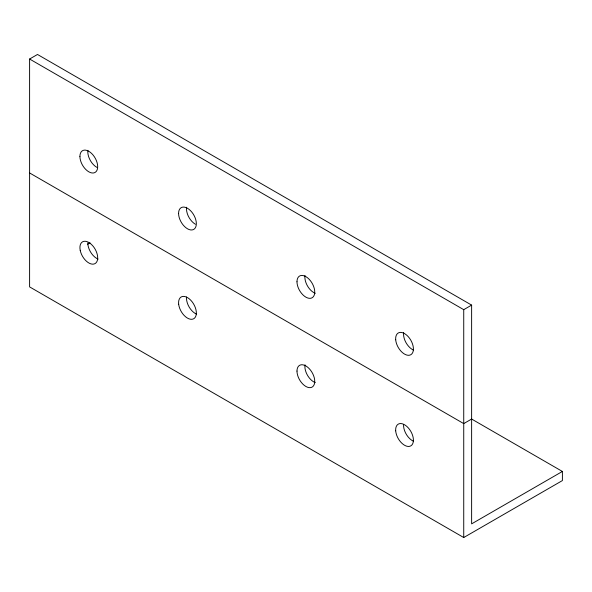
<?xml version="1.0" encoding="UTF-8"?>
<svg xmlns="http://www.w3.org/2000/svg" width="592" height="592" viewBox="0 0 592 592"><rect width="100%" height="100%" fill="white"/><g stroke="black" fill="none" stroke-linecap="round" stroke-linejoin="round"><path stroke-width="0.89" d="M29.6 59.022L37.496 54.471L471.624 305.109L471.624 523.861L562.4 471.454L562.4 480.571L463.736 537.529L29.6 286.891L29.6 59.022L463.736 309.668L471.624 305.109M87.66 244.252L90.043 242.875M471.624 419.047L463.736 423.598L29.6 172.953M471.891 419.195L562.4 471.454M463.736 309.668L463.736 537.529M315.307 382.639A12.558 7.252 60 0 1 305.013 364.82M196.618 314.167A12.558 7.252 60 0 1 186.547 296.977M195.434 224.264A12.558 7.252 60 0 1 186.606 207.215M315.307 293.314A12.558 7.252 60 0 1 305.013 275.495M413.32 350.005A12.558 7.252 60 0 1 403.663 332.586M413.238 441.114A12.558 7.252 60 0 1 403.581 424.471M96.851 167.351A12.558 7.252 60 0 1 87.919 150.338M98.146 259.104A12.558 7.252 60 0 1 87.816 242.92M296.984 371.08A12.558 7.252 60 0 0 310.304 387.649A12.558 7.252 60 0 0 310.304 369.889A12.558 7.252 60 0 0 296.984 371.08M178.673 304.229A12.558 7.252 60 0 0 192.955 319.081A12.558 7.252 60 0 0 190.772 300.24A12.558 7.252 60 0 0 178.673 304.229M178.584 213.483A12.558 7.252 60 0 0 191.971 229.962A12.558 7.252 60 0 0 191.845 212.136A12.558 7.252 60 0 0 178.584 213.483M296.984 281.755A12.558 7.252 60 0 0 310.304 298.331A12.558 7.252 60 0 0 310.304 280.571A12.558 7.252 60 0 0 296.984 281.755M395.7 339.778A12.558 7.252 60 0 0 409.723 355.163A12.558 7.252 60 0 0 408.184 336.604A12.558 7.252 60 0 0 395.7 339.778M79.92 156.621A12.558 7.252 60 0 0 93.373 172.99A12.558 7.252 60 0 0 93.107 155.074A12.558 7.252 60 0 0 79.92 156.621M80.201 250.29A12.558 7.252 60 0 0 95.016 263.618A12.558 7.252 60 0 0 91.19 244.207A12.558 7.252 60 0 0 80.201 250.29M395.693 430.821A12.558 7.252 60 0 0 409.657 446.331A12.558 7.252 60 0 0 408.251 427.831A12.558 7.252 60 0 0 395.693 430.821"/></g></svg>
